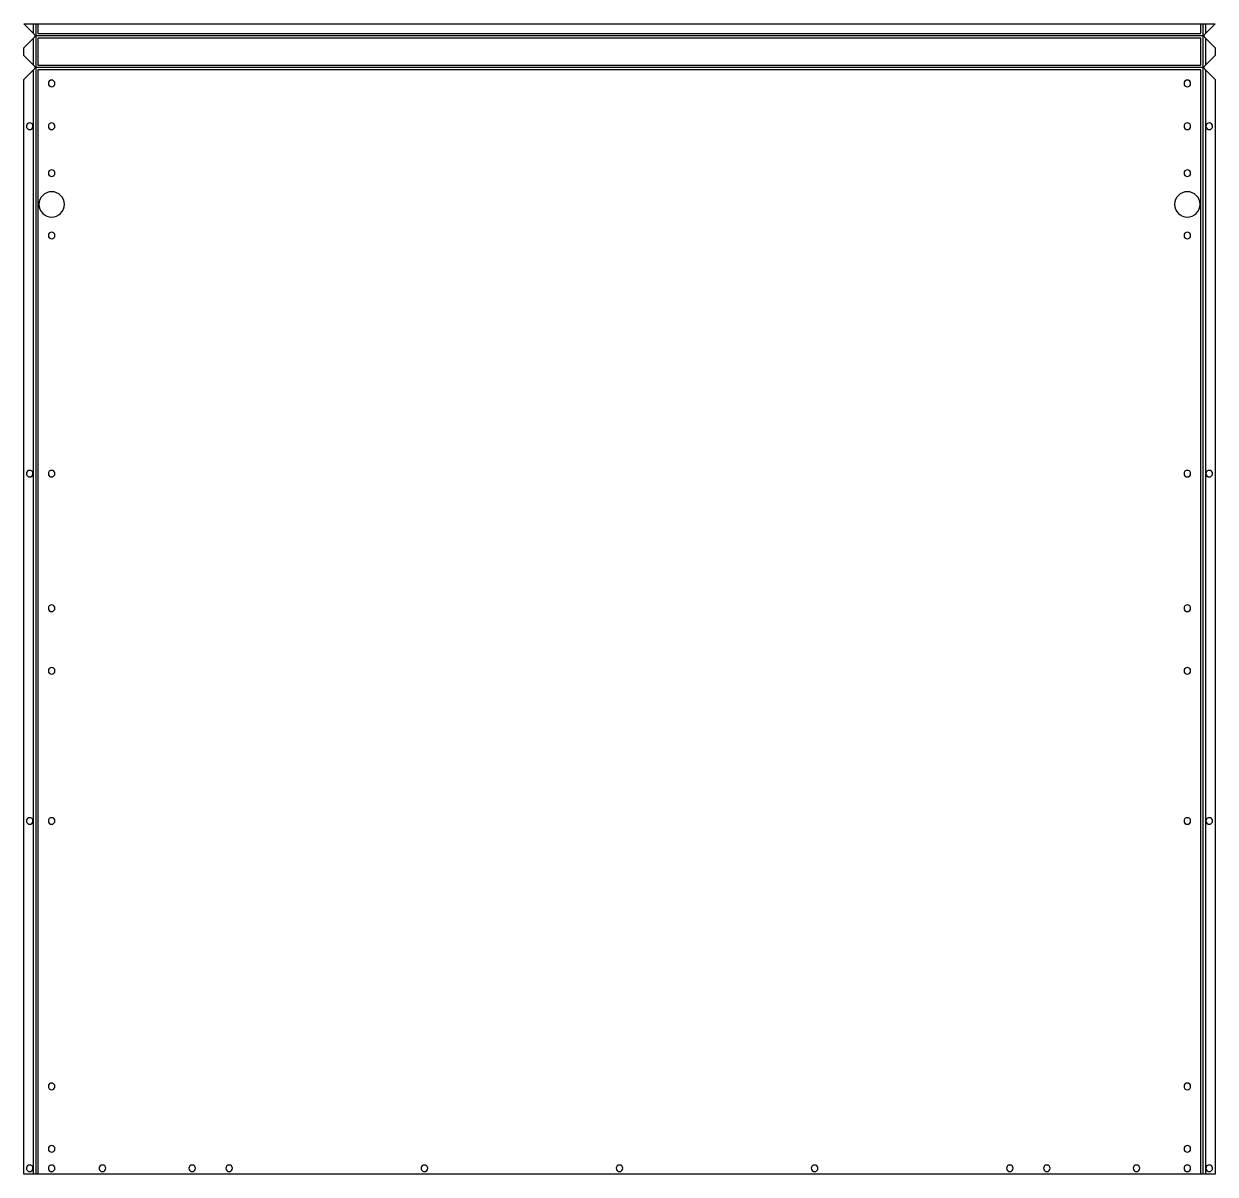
# Model space of a CAD drawing. Header units: millimetres. Extents: x 0 to 611, y 0 to 590.
import ezdxf

# ---------------------------------------------------------------- set-up
doc = ezdxf.new("R2010")
doc.units = ezdxf.units.MM

msp = doc.modelspace()

# ---------------------------------------------------------------- linework, layer by layer
at = {"layer": 'BEND'}
for p, q in [((6.13, 589.52), (6.13, 583.39)), ((604.39, 583.39), (604.39, 589.52)), ((604.74, 583.39), (5.79, 583.39)), ((6.13, 583.39), (6.13, 567.13)), ((604.39, 567.13), (604.39, 583.39)), ((604.74, 567.13), (5.79, 567.13)), ((6.13, 567.13), (6.13, 0)), ((604.39, 0), (604.39, 567.13))]:
    msp.add_line(p, q, dxfattribs=at)
at = {"layer": 'BEND_EXTENT'}
for p, q in [((5, 584.59), (5, 589.52)), ((7.26, 589.52), (7.26, 584.52)), ((603.26, 584.52), (603.26, 589.52)), ((605.52, 589.52), (605.52, 584.59)), ((5, 568.33), (5, 582.19)), ((7.26, 584.52), (603.26, 584.52)), ((605.52, 582.19), (605.52, 568.33)), ((5, 0), (5, 565.93)), ((7.26, 566), (7.26, 0)), ((603.26, 566), (7.26, 566)), ((603.26, 0), (603.26, 566)), ((605.52, 565.93), (605.52, 0))]:
    msp.add_line(p, q, dxfattribs=at)
msp.add_lwpolyline([(603.26, 568.26), (603.26, 582.26), (7.26, 582.26), (7.26, 568.26)], close=True, dxfattribs=at)
at = {"layer": 'INTERIOR_PROFILES', "extrusion": (0, 0, -1)}
for centre, radius in [((-14.26, 559), 1.7), ((-596.26, 559), 1.7), ((-3, 537), 1.7), ((-14.26, 537), 1.7), ((-596.26, 537), 1.7), ((-607.52, 537), 1.7), ((-14.26, 513), 1.7), ((-596.26, 513), 1.7), ((-14.26, 497), 6.5), ((-596.26, 497), 6.5), ((-14.26, 481), 1.7), ((-596.26, 481), 1.7), ((-3, 359), 1.7), ((-14.26, 359), 1.7), ((-596.26, 359), 1.7), ((-607.52, 359), 1.7), ((-14.26, 290), 1.7), ((-596.26, 290), 1.7), ((-14.26, 258), 1.7), ((-596.26, 258), 1.7), ((-3, 181), 1.7), ((-14.26, 181), 1.7), ((-596.26, 181), 1.7), ((-607.52, 181), 1.7), ((-14.26, 45), 1.7), ((-596.26, 45), 1.7), ((-14.26, 13), 1.7), ((-596.26, 13), 1.7), ((-3, 3), 1.7), ((-14.26, 3), 1.7), ((-40.26, 3), 1.7), ((-86.26, 3), 1.7), ((-105.26, 3), 1.7), ((-205.26, 3), 1.7), ((-305.26, 3), 1.7), ((-405.26, 3), 1.7), ((-505.26, 3), 1.7), ((-524.26, 3), 1.7), ((-570.26, 3), 1.7), ((-596.26, 3), 1.7), ((-607.52, 3), 1.7)]:
    msp.add_circle(centre, radius, dxfattribs=at)
at = {"layer": 'OUTER_PROFILES'}
msp.add_lwpolyline([(605.03, 582.69), (610.52, 577.19), (610.52, 573.33), (605.03, 567.84, 0.414214), (605.03, 566.42), (610.52, 560.93), (610.52, 0), (0, 0), (0, 560.93), (5.49, 566.42, 0.414214), (5.49, 567.84), (0, 573.33), (0, 577.19), (5.49, 582.69, 0.414214), (5.49, 584.1), (0.07, 589.52), (610.45, 589.52), (605.03, 584.1, 0.414214)], format="xyb", close=True, dxfattribs=at)

doc.saveas('drawing.dxf')
